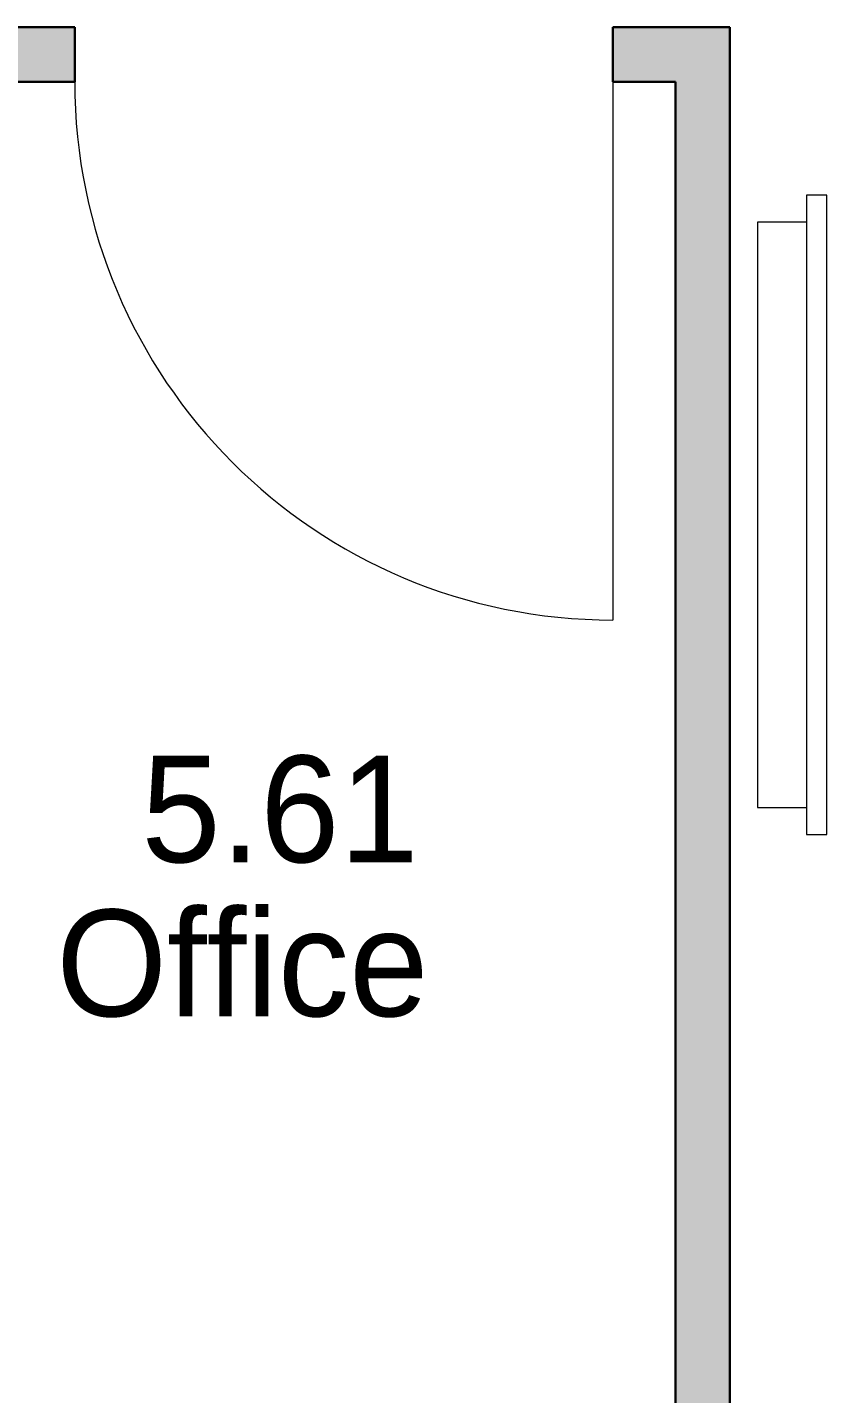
# Model space of a CAD drawing. Header units: millimetres. Extents: x 155927 to 326028, y -36033 to 97293.
# Drawn here: x 160858 to 162358, y 11044 to 13608 of the extents above; entities that cross this region are included whole.
import ezdxf

# ---------------------------------------------------------------- set-up
doc = ezdxf.new("R2010")
doc.units = ezdxf.units.MM
doc.header["$MEASUREMENT"] = 0
for name, color, linetype, lineweight in [('A-AREA-IDEN', 7, 'CONTINUOUS', 9), ('A-DOOR', 4, 'CONTINUOUS', 9), ('A-WALL-PATT', 7, 'CONTINUOUS', 9), ('E-ELEC-EQPM', 8, 'CONTINUOUS', 9), ('I-WALL', 7, 'CONTINUOUS', 9)]:
    doc.layers.add(name, color=color, linetype=linetype, lineweight=lineweight)
doc.styles.add('Century Gothic', font='GOTHIC.TTF', dxfattribs={"height": 200})

msp = doc.modelspace()

# ---------------------------------------------------------------- hatches: boundary and pattern name
at = {"layer": 'A-WALL-PATT'}
h = msp.add_hatch(color=256, dxfattribs=at)
h.paths.add_polyline_path([(159476.8, 13505.6), (160947.3, 13505.6), (160947.3, 13607.6), (159257.3, 13607.6), (159257.3, 13505.6), (159374.8, 13505.6)], flags=0)
h.paths.add_polyline_path([(157480.1, 13505.6), (158247.3, 13505.6), (158247.3, 13607.6), (156862.8, 13607.6), (156862.8, 13505.6), (156873.6, 13505.6)], flags=0)
h.paths.add_polyline_path([(162074.8, 13505.6), (162074.8, 13607.6), (161957.3, 13607.6), (161957.3, 13505.6)], flags=0)
msp.add_hatch(color=256, dxfattribs=at).paths.add_polyline_path([(162074.8, 9780.1), (162176.8, 9780.1), (162176.8, 13607.6), (162074.8, 13607.6), (162074.8, 10128.1)], flags=0)

# ---------------------------------------------------------------- linework, layer by layer
at = {"layer": 'A-DOOR'}
msp.add_line((161957.3, 13505.6), (161957.3, 12495.6), dxfattribs=at)
msp.add_arc((161957.3, 13505.6), 1010, 180, 270, dxfattribs=at)
at = {"layer": 'E-ELEC-EQPM'}
for p, q in [((162358.4, 13292.9), (162320.3, 13292.9)), ((162320.3, 13292.9), (162320.3, 13242.1)), ((162358.4, 13292.9), (162320.3, 13292.9)), ((162320.3, 13292.9), (162320.3, 12092.9)), ((162358.4, 12092.9), (162358.4, 13292.9)), ((162358.4, 12092.9), (162358.4, 13292.9)), ((162320.3, 13242.1), (162228.4, 13242.1)), ((162228.4, 13242.1), (162228.4, 12143.7)), ((162320.3, 13242.1), (162228.4, 13242.1)), ((162228.4, 13242.1), (162228.4, 12143.7)), ((162228.4, 12143.7), (162320.3, 12143.7)), ((162228.4, 12143.7), (162320.3, 12143.7)), ((162320.3, 12143.7), (162320.3, 12092.9)), ((162320.3, 12092.9), (162358.4, 12092.9)), ((162320.3, 12092.9), (162358.4, 12092.9))]:
    msp.add_line(p, q, dxfattribs=at)
at = {"layer": 'I-WALL', "lineweight": 30}
for p, q in [((160947.3, 13607.6), (159257.3, 13607.6)), ((160947.3, 13505.6), (160947.3, 13607.6)), ((162074.8, 13607.6), (161957.3, 13607.6)), ((161957.3, 13607.6), (161957.3, 13505.6)), ((162176.8, 13607.6), (162074.8, 13607.6)), ((162176.8, 9780.1), (162176.8, 13607.6)), ((159476.8, 13505.6), (160947.3, 13505.6)), ((161957.3, 13505.6), (162074.8, 13505.6)), ((162074.8, 13505.6), (162074.8, 9780.1))]:
    msp.add_line(p, q, dxfattribs=at)

# ---------------------------------------------------------------- texts
at = {"layer": 'A-AREA-IDEN', "style": 'Century Gothic'}
for s, p in [('5.61', (161072.3, 12041.2)), ('Office', (160912.6, 11752.2))]:
    msp.add_text(s, height=200, dxfattribs=at).set_placement(p)

doc.saveas('drawing.dxf')
